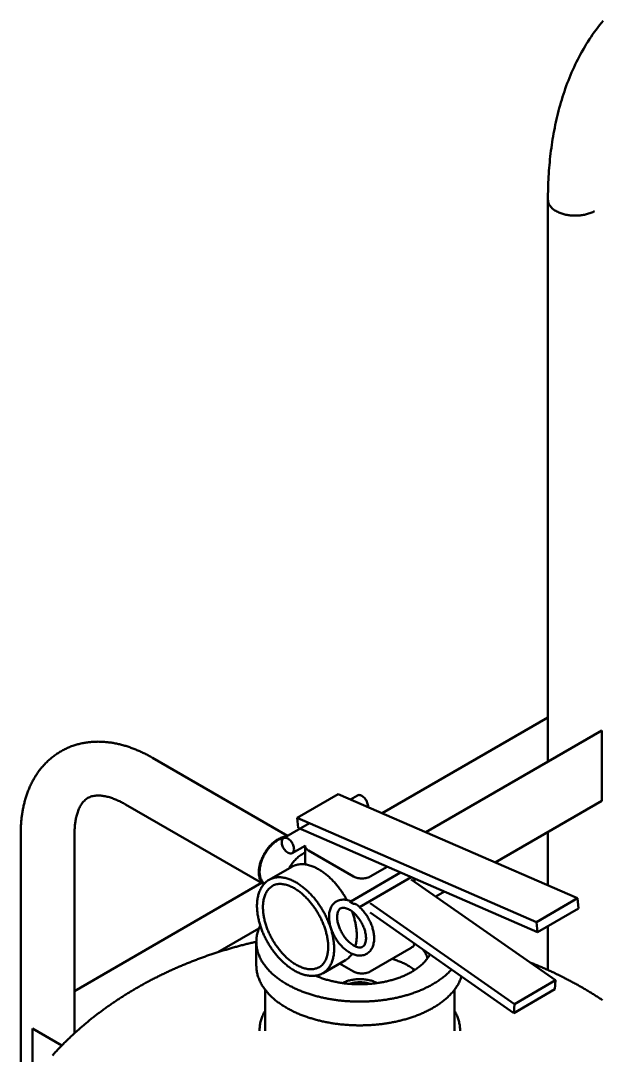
# Model space of a CAD drawing. Header units: millimetres. Extents: x 0 to 594, y 0 to 420.
# Drawn here: x 461.59 to 488.6, y 274.85 to 322.87 of the extents above; entities that cross this region are included whole.
import ezdxf

# ---------------------------------------------------------------- set-up
doc = ezdxf.new("R2010")
doc.units = ezdxf.units.MM
doc.layers.add('01-VISIBLE', color=7, linetype='CONTINUOUS', lineweight=50)

msp = doc.modelspace()

# ---------------------------------------------------------------- linework, layer by layer
at = {"layer": '01-VISIBLE'}
for p, q in [((486.074, 288.486), (486.074, 314.56)), ((478.383, 286.087), (486.074, 290.528)), ((480.399, 285.209), (488.582, 289.934)), ((488.582, 286.668), (488.582, 289.934)), ((473.984, 285.044), (467.711, 288.666)), ((474.429, 285.876), (476.338, 286.978)), ((476.338, 286.978), (487.444, 282.141)), ((476.905, 286.731), (477.232, 286.92)), ((472.88, 282.795), (466.461, 286.501)), ((483.623, 283.805), (488.582, 286.668)), ((474.475, 285.412), (474.429, 285.876)), ((474.429, 285.876), (485.535, 281.038)), ((473.795, 284.936), (474.996, 285.629)), ((474.475, 285.412), (485.582, 280.574)), ((461.593, 285.134), (461.593, 273.253)), ((464.093, 285.134), (464.093, 275.879)), ((486.074, 282.737), (486.074, 285.22)), ((474.2, 284.234), (474.794, 284.577)), ((474.794, 284.519), (474.744, 284.548)), ((474.794, 283.715), (474.794, 284.585)), ((474.952, 284.364), (477.052, 283.152)), ((474.18, 283.608), (473.13, 283.002)), ((476.919, 282.001), (479.235, 283.338)), ((477.816, 283.152), (478.61, 283.61)), ((464.093, 277.837), (472.78, 282.852)), ((477.324, 281.736), (479.727, 283.124)), ((479.725, 283.022), (486.432, 278.336)), ((479.883, 282.912), (479.883, 283.056)), ((480.875, 282.219), (481.275, 282.45)), ((477.816, 281.92), (484.523, 277.234)), ((485.535, 281.038), (487.444, 282.141)), ((487.491, 281.676), (487.444, 282.141)), ((477.816, 281.476), (484.483, 276.818)), ((485.582, 280.574), (487.491, 281.676)), ((485.582, 280.574), (485.535, 281.038)), ((470.754, 279.641), (472.654, 280.738)), ((486.074, 278.814), (486.074, 280.858)), ((472.534, 279.018), (472.534, 280.121)), ((477.816, 278.743), (479.725, 279.845)), ((476.68, 279.278), (475.63, 278.672)), ((476.402, 279.118), (477.052, 278.743)), ((484.523, 277.234), (486.432, 278.336)), ((486.392, 277.921), (486.432, 278.336)), ((472.939, 275.997), (472.939, 277.904)), ((481.739, 275.997), (481.739, 277.904)), ((484.483, 276.818), (486.392, 277.921)), ((484.483, 276.818), (484.523, 277.234)), ((462.136, 276.094), (463.499, 275.307)), ((462.136, 273.793), (462.136, 276.094))]:
    msp.add_line(p, q, dxfattribs=at)
for points in [[(486.074, 314.56), (486.075, 314.694), (486.076, 314.829), (486.079, 314.963), (486.082, 315.098), (486.086, 315.232), (486.091, 315.366), (486.097, 315.501), (486.104, 315.635), (486.113, 315.769), (486.122, 315.904), (486.132, 316.038), (486.143, 316.172), (486.155, 316.306), (486.168, 316.44), (486.183, 316.573), (486.198, 316.707), (486.215, 316.841), (486.232, 316.974), (486.251, 317.107), (486.271, 317.24), (486.292, 317.373), (486.314, 317.506), (486.337, 317.638), (486.362, 317.77), (486.387, 317.902), (486.414, 318.034), (486.443, 318.166), (486.472, 318.297), (486.503, 318.428), (486.534, 318.559), (486.568, 318.689), (486.602, 318.819), (486.638, 318.949), (486.675, 319.078), (486.713, 319.207), (486.753, 319.335), (486.795, 319.464), (486.837, 319.591), (486.881, 319.718), (486.926, 319.845), (486.973, 319.971), (487.021, 320.097), (487.071, 320.222), (487.122, 320.346), (487.175, 320.47), (487.229, 320.593), (487.285, 320.715), (487.342, 320.837), (487.4, 320.958), (487.461, 321.079), (487.522, 321.198), (487.586, 321.317), (487.65, 321.435), (487.717, 321.552), (487.785, 321.668), (487.854, 321.783), (487.926, 321.897), (487.998, 322.01), (488.073, 322.122), (488.149, 322.233), (488.226, 322.343), (488.306, 322.452), (488.386, 322.559), (488.469, 322.666), (488.553, 322.771), (488.638, 322.874)], [(486.074, 314.56), (486.077, 314.509), (486.086, 314.459), (486.101, 314.411), (486.12, 314.364), (486.145, 314.319), (486.173, 314.277), (486.204, 314.237), (486.238, 314.2), (486.275, 314.165), (486.313, 314.132), (486.353, 314.101), (486.395, 314.072), (486.438, 314.046), (486.483, 314.021), (486.528, 313.998), (486.574, 313.977), (486.621, 313.957), (486.668, 313.939), (486.716, 313.922), (486.764, 313.907), (486.813, 313.894), (486.862, 313.881), (486.912, 313.87), (486.962, 313.86), (487.012, 313.852), (487.062, 313.845), (487.112, 313.839), (487.163, 313.834), (487.213, 313.83), (487.264, 313.828), (487.314, 313.827), (487.365, 313.826), (487.416, 313.828), (487.467, 313.83), (487.517, 313.833), (487.568, 313.838), (487.618, 313.844), (487.668, 313.851), (487.718, 313.859), (487.768, 313.868), (487.818, 313.879), (487.867, 313.891), (487.916, 313.905), (487.964, 313.92), (488.012, 313.936), (488.06, 313.954), (488.106, 313.973), (488.153, 313.994), (488.198, 314.017), (488.242, 314.041)], [(467.711, 288.666), (467.667, 288.691), (467.623, 288.716), (467.58, 288.74), (467.535, 288.764), (467.491, 288.787), (467.447, 288.811), (467.402, 288.834), (467.357, 288.856), (467.312, 288.878), (467.267, 288.9), (467.222, 288.922), (467.176, 288.943), (467.131, 288.964), (467.085, 288.984), (467.039, 289.004), (466.993, 289.024), (466.946, 289.043), (466.9, 289.062), (466.853, 289.08), (466.806, 289.098), (466.759, 289.115), (466.712, 289.133), (466.665, 289.149), (466.617, 289.165), (466.569, 289.181), (466.522, 289.197), (466.474, 289.211), (466.426, 289.226), (466.377, 289.24), (466.329, 289.253), (466.281, 289.266), (466.232, 289.278), (466.183, 289.29), (466.134, 289.302), (466.085, 289.313), (466.036, 289.323), (465.987, 289.333), (465.938, 289.342), (465.888, 289.351), (465.839, 289.359), (465.789, 289.367), (465.74, 289.374), (465.69, 289.38), (465.64, 289.386), (465.59, 289.391), (465.54, 289.396), (465.49, 289.4), (465.44, 289.404), (465.39, 289.407), (465.34, 289.409), (465.29, 289.41), (465.239, 289.411), (465.189, 289.412), (465.139, 289.411), (465.089, 289.41), (465.039, 289.409), (464.989, 289.406), (464.939, 289.403), (464.888, 289.4), (464.838, 289.396), (464.789, 289.391), (464.739, 289.385), (464.689, 289.378), (464.639, 289.371), (464.59, 289.364), (464.54, 289.355), (464.491, 289.346), (464.442, 289.336), (464.393, 289.325), (464.344, 289.314), (464.295, 289.302), (464.247, 289.289), (464.198, 289.276), (464.15, 289.261), (464.102, 289.247), (464.054, 289.231), (464.007, 289.215), (463.96, 289.197), (463.913, 289.18), (463.866, 289.161), (463.82, 289.142), (463.774, 289.122), (463.728, 289.101), (463.683, 289.08), (463.638, 289.058), (463.593, 289.035), (463.548, 289.012), (463.504, 288.988), (463.461, 288.963), (463.418, 288.938), (463.375, 288.912), (463.332, 288.885), (463.29, 288.857), (463.249, 288.829), (463.207, 288.801), (463.167, 288.771), (463.126, 288.742), (463.087, 288.711), (463.047, 288.68), (463.008, 288.648), (462.97, 288.616), (462.932, 288.583), (462.895, 288.549), (462.858, 288.515), (462.821, 288.481), (462.786, 288.446), (462.75, 288.41), (462.715, 288.374), (462.681, 288.337), (462.647, 288.3), (462.614, 288.262), (462.582, 288.224), (462.55, 288.186), (462.518, 288.147), (462.487, 288.107), (462.457, 288.067), (462.427, 288.027), (462.397, 287.986), (462.369, 287.945), (462.341, 287.904), (462.313, 287.862), (462.286, 287.819), (462.259, 287.777), (462.233, 287.734), (462.208, 287.691), (462.183, 287.647), (462.159, 287.603), (462.135, 287.559), (462.112, 287.514), (462.09, 287.469), (462.068, 287.424), (462.046, 287.379), (462.025, 287.333), (462.005, 287.287), (461.985, 287.241), (461.966, 287.195), (461.947, 287.148), (461.929, 287.102), (461.911, 287.055), (461.894, 287.008), (461.878, 286.96), (461.861, 286.913), (461.846, 286.865), (461.831, 286.817), (461.816, 286.769), (461.802, 286.721), (461.789, 286.673), (461.776, 286.624), (461.763, 286.576), (461.751, 286.527), (461.739, 286.478), (461.728, 286.429), (461.718, 286.38), (461.707, 286.331), (461.698, 286.282), (461.688, 286.232), (461.68, 286.183), (461.671, 286.133), (461.663, 286.084), (461.656, 286.034), (461.649, 285.985), (461.642, 285.935), (461.636, 285.885), (461.631, 285.835), (461.625, 285.785), (461.621, 285.735), (461.616, 285.685), (461.612, 285.635), (461.608, 285.585), (461.605, 285.535), (461.602, 285.485), (461.6, 285.435), (461.598, 285.385), (461.596, 285.335), (461.595, 285.284), (461.594, 285.234), (461.593, 285.184), (461.593, 285.134)], [(464.711, 286.798), (464.667, 286.771), (464.626, 286.741), (464.586, 286.708), (464.549, 286.673), (464.513, 286.636), (464.48, 286.597), (464.448, 286.556), (464.419, 286.514), (464.391, 286.471), (464.365, 286.427), (464.341, 286.382), (464.318, 286.336), (464.297, 286.289), (464.277, 286.242), (464.258, 286.194), (464.241, 286.145), (464.225, 286.097), (464.21, 286.048), (464.196, 285.998), (464.183, 285.948), (464.171, 285.898), (464.16, 285.848), (464.151, 285.798), (464.141, 285.747), (464.133, 285.697), (464.126, 285.646), (464.119, 285.595), (464.114, 285.544), (464.109, 285.493), (464.105, 285.442), (464.101, 285.39), (464.098, 285.339), (464.096, 285.288), (464.094, 285.237), (464.093, 285.185), (464.093, 285.134)], [(466.461, 286.501), (466.416, 286.526), (466.371, 286.551), (466.326, 286.576), (466.281, 286.599), (466.235, 286.622), (466.189, 286.645), (466.142, 286.667), (466.095, 286.688), (466.048, 286.709), (466.001, 286.728), (465.953, 286.747), (465.905, 286.766), (465.857, 286.783), (465.808, 286.8), (465.76, 286.815), (465.71, 286.83), (465.661, 286.844), (465.611, 286.857), (465.561, 286.868), (465.511, 286.879), (465.46, 286.888), (465.41, 286.896), (465.359, 286.902), (465.308, 286.907), (465.256, 286.91), (465.205, 286.912), (465.154, 286.911), (465.102, 286.909), (465.051, 286.904), (465, 286.897), (464.95, 286.888), (464.9, 286.876), (464.851, 286.861), (464.803, 286.843), (464.756, 286.822), (464.711, 286.798)], [(477.232, 286.92), (477.265, 286.933), (477.3, 286.939), (477.335, 286.936), (477.37, 286.928), (477.403, 286.916), (477.434, 286.9)], [(477.434, 286.9), (477.477, 286.871), (477.517, 286.838), (477.554, 286.801), (477.587, 286.761), (477.617, 286.718), (477.643, 286.674), (477.667, 286.628), (477.687, 286.58), (477.702, 286.53), (477.714, 286.48), (477.72, 286.428), (477.72, 286.376)], [(472.881, 282.796), (472.842, 282.827), (472.806, 282.862), (472.774, 282.901), (472.747, 282.943), (472.723, 282.987), (472.704, 283.033), (472.687, 283.08), (472.674, 283.129), (472.665, 283.178), (472.658, 283.228), (472.653, 283.277), (472.651, 283.328), (472.651, 283.378), (472.653, 283.428), (472.657, 283.478), (472.663, 283.528), (472.671, 283.577), (472.68, 283.626), (472.69, 283.675), (472.703, 283.724), (472.716, 283.772), (472.731, 283.82), (472.747, 283.868), (472.764, 283.915), (472.782, 283.962), (472.802, 284.008), (472.822, 284.053), (472.844, 284.099), (472.867, 284.143), (472.891, 284.187), (472.915, 284.231), (472.941, 284.274), (472.968, 284.316), (472.996, 284.358), (473.024, 284.399), (473.054, 284.44), (473.085, 284.479), (473.117, 284.518), (473.149, 284.556), (473.183, 284.593), (473.217, 284.63), (473.253, 284.665), (473.29, 284.699), (473.327, 284.733), (473.366, 284.765), (473.405, 284.795), (473.446, 284.825), (473.488, 284.852), (473.53, 284.878), (473.574, 284.903), (473.619, 284.925), (473.665, 284.945), (473.712, 284.963), (473.76, 284.977), (473.809, 284.989), (473.858, 284.997), (473.908, 285.001)], [(472.915, 282.833), (472.875, 282.863), (472.838, 282.898), (472.806, 282.937), (472.778, 282.979), (472.755, 283.024), (472.735, 283.07), (472.719, 283.118), (472.707, 283.167), (472.698, 283.216), (472.691, 283.267), (472.687, 283.317), (472.686, 283.367), (472.687, 283.418), (472.69, 283.468), (472.695, 283.518), (472.702, 283.568), (472.711, 283.618), (472.721, 283.667), (472.732, 283.716), (472.746, 283.765), (472.76, 283.813), (472.776, 283.861), (472.793, 283.909), (472.812, 283.956), (472.831, 284.002), (472.852, 284.048), (472.874, 284.094), (472.897, 284.138), (472.921, 284.183), (472.946, 284.226), (472.972, 284.27), (473, 284.312), (473.028, 284.354), (473.057, 284.395), (473.088, 284.435), (473.119, 284.475), (473.151, 284.513), (473.185, 284.551), (473.219, 284.588), (473.255, 284.624), (473.291, 284.658), (473.329, 284.692), (473.368, 284.724), (473.407, 284.756), (473.448, 284.785), (473.49, 284.813), (473.533, 284.839), (473.578, 284.864), (473.623, 284.886), (473.669, 284.905), (473.717, 284.922), (473.765, 284.936), (473.815, 284.947)], [(474.2, 284.234), (474.152, 284.217), (474.101, 284.217), (474.052, 284.229), (474.005, 284.25), (473.962, 284.277), (473.923, 284.309), (473.886, 284.345), (473.853, 284.384), (473.822, 284.425), (473.795, 284.468), (473.771, 284.513), (473.751, 284.56), (473.734, 284.608), (473.721, 284.658), (473.714, 284.708), (473.711, 284.759), (473.717, 284.81), (473.731, 284.859), (473.757, 284.903), (473.795, 284.936)], [(473.795, 284.936), (473.828, 284.949), (473.863, 284.954), (473.898, 284.952), (473.933, 284.944), (473.966, 284.932), (473.998, 284.916)], [(473.998, 284.916), (474.04, 284.888), (474.079, 284.855), (474.114, 284.82), (474.147, 284.781), (474.176, 284.74), (474.203, 284.697), (474.226, 284.652), (474.246, 284.606), (474.263, 284.558), (474.275, 284.509), (474.282, 284.459), (474.284, 284.409), (474.279, 284.358), (474.264, 284.31), (474.238, 284.267), (474.2, 284.234)], [(474.794, 284.585), (474.8, 284.538), (474.818, 284.494), (474.844, 284.455), (474.876, 284.42), (474.913, 284.39), (474.952, 284.364)], [(474.057, 283.538), (474.083, 283.583), (474.111, 283.627), (474.139, 283.671), (474.169, 283.714), (474.199, 283.756), (474.231, 283.797), (474.264, 283.838), (474.298, 283.877), (474.333, 283.916), (474.369, 283.953), (474.406, 283.99), (474.445, 284.025), (474.484, 284.059), (474.525, 284.092), (474.567, 284.123), (474.61, 284.152), (474.654, 284.18), (474.7, 284.206), (474.746, 284.229), (474.794, 284.25)], [(476.737, 282.062), (476.713, 282.106), (476.688, 282.15), (476.663, 282.194), (476.637, 282.237), (476.611, 282.28), (476.584, 282.323), (476.557, 282.365), (476.529, 282.407), (476.501, 282.449), (476.472, 282.49), (476.443, 282.531), (476.413, 282.571), (476.383, 282.612), (476.352, 282.652), (476.321, 282.691), (476.29, 282.73), (476.258, 282.769), (476.225, 282.807), (476.192, 282.845), (476.158, 282.883), (476.124, 282.92), (476.09, 282.956), (476.054, 282.992), (476.019, 283.028), (475.983, 283.063), (475.946, 283.097), (475.909, 283.131), (475.871, 283.165), (475.833, 283.198), (475.795, 283.23), (475.756, 283.261), (475.716, 283.292), (475.676, 283.323), (475.635, 283.352), (475.594, 283.381), (475.552, 283.409), (475.51, 283.436), (475.467, 283.463), (475.423, 283.488), (475.379, 283.513), (475.335, 283.536), (475.29, 283.559), (475.244, 283.58), (475.198, 283.601), (475.152, 283.62), (475.105, 283.637), (475.057, 283.654), (475.009, 283.669), (474.961, 283.682), (474.912, 283.694), (474.863, 283.704), (474.813, 283.712), (474.763, 283.719), (474.713, 283.723), (474.663, 283.725), (474.612, 283.725), (474.562, 283.723), (474.512, 283.718), (474.462, 283.71), (474.413, 283.7), (474.364, 283.687), (474.316, 283.672), (474.27, 283.653), (474.224, 283.632), (474.18, 283.608)], [(475.63, 278.672), (475.586, 278.648), (475.54, 278.627), (475.494, 278.608), (475.447, 278.591), (475.399, 278.577), (475.35, 278.565), (475.301, 278.556), (475.252, 278.549), (475.202, 278.544), (475.152, 278.541), (475.102, 278.541), (475.052, 278.543), (475.002, 278.546), (474.952, 278.552), (474.903, 278.56), (474.853, 278.569), (474.805, 278.58), (474.756, 278.592), (474.708, 278.606), (474.661, 278.622), (474.613, 278.638), (474.567, 278.656), (474.521, 278.676), (474.475, 278.696), (474.43, 278.718), (474.385, 278.74), (474.341, 278.764), (474.297, 278.789), (474.254, 278.814), (474.212, 278.84), (474.17, 278.868), (474.128, 278.896), (474.087, 278.925), (474.047, 278.954), (474.007, 278.984), (473.968, 279.015), (473.929, 279.047), (473.89, 279.079), (473.853, 279.112), (473.815, 279.145), (473.778, 279.179), (473.742, 279.213), (473.706, 279.248), (473.671, 279.284), (473.636, 279.32), (473.602, 279.356), (473.568, 279.393), (473.535, 279.431), (473.502, 279.469), (473.47, 279.507), (473.438, 279.545), (473.407, 279.584), (473.376, 279.624), (473.346, 279.664), (473.316, 279.704), (473.287, 279.745), (473.258, 279.785), (473.23, 279.827), (473.202, 279.868), (473.174, 279.91), (473.148, 279.953), (473.121, 279.995), (473.096, 280.038), (473.07, 280.081), (473.046, 280.125), (473.021, 280.168), (472.998, 280.213), (472.974, 280.257), (472.952, 280.302), (472.93, 280.346), (472.908, 280.392), (472.887, 280.437), (472.866, 280.483), (472.847, 280.529), (472.827, 280.575), (472.808, 280.621), (472.79, 280.668), (472.773, 280.715), (472.756, 280.762), (472.739, 280.809), (472.724, 280.856), (472.708, 280.904), (472.694, 280.952), (472.68, 281), (472.667, 281.049), (472.655, 281.097), (472.643, 281.146), (472.632, 281.195), (472.622, 281.243), (472.612, 281.293), (472.604, 281.342), (472.596, 281.391), (472.589, 281.441), (472.582, 281.491), (472.577, 281.54), (472.573, 281.59), (472.569, 281.64), (472.567, 281.69), (472.565, 281.74), (472.564, 281.79), (472.565, 281.84), (472.566, 281.89), (472.569, 281.94), (472.573, 281.99), (472.578, 282.04), (472.585, 282.089), (472.592, 282.139), (472.601, 282.188), (472.612, 282.237), (472.624, 282.286), (472.637, 282.334), (472.652, 282.382), (472.669, 282.429), (472.687, 282.475), (472.707, 282.521), (472.729, 282.566), (472.752, 282.611), (472.777, 282.654), (472.805, 282.696), (472.834, 282.737), (472.864, 282.776), (472.897, 282.814), (472.932, 282.85), (472.968, 282.885), (473.006, 282.917), (473.046, 282.948), (473.087, 282.976), (473.13, 283.002)], [(474.38, 282.878), (474.336, 282.903), (474.291, 282.927), (474.246, 282.95), (474.2, 282.972), (474.154, 282.992), (474.107, 283.011), (474.06, 283.029), (474.012, 283.046), (473.964, 283.061), (473.915, 283.075), (473.866, 283.087), (473.816, 283.097), (473.766, 283.106), (473.716, 283.112), (473.666, 283.117), (473.615, 283.119), (473.565, 283.119), (473.514, 283.117), (473.464, 283.112), (473.414, 283.104), (473.364, 283.094), (473.315, 283.081), (473.267, 283.066), (473.22, 283.047), (473.174, 283.026), (473.13, 283.002)], [(475.63, 278.672), (475.672, 278.699), (475.714, 278.728), (475.753, 278.759), (475.791, 278.793), (475.826, 278.829), (475.859, 278.866), (475.891, 278.906), (475.92, 278.947), (475.947, 278.989), (475.973, 279.033), (475.996, 279.077), (476.017, 279.123), (476.037, 279.17), (476.054, 279.217), (476.07, 279.265), (476.084, 279.313), (476.097, 279.362), (476.108, 279.411), (476.118, 279.461), (476.126, 279.51), (476.132, 279.56), (476.138, 279.61), (476.142, 279.661), (476.145, 279.711), (476.147, 279.761), (476.147, 279.812), (476.147, 279.862), (476.145, 279.912), (476.143, 279.963), (476.14, 280.013), (476.135, 280.063), (476.13, 280.113), (476.124, 280.163), (476.117, 280.213), (476.109, 280.263), (476.1, 280.313), (476.091, 280.362), (476.08, 280.412), (476.069, 280.461), (476.058, 280.51), (476.045, 280.559), (476.032, 280.607), (476.018, 280.656), (476.004, 280.704), (475.989, 280.752), (475.973, 280.8), (475.957, 280.848), (475.94, 280.895), (475.922, 280.943), (475.904, 280.99), (475.886, 281.037), (475.866, 281.083), (475.846, 281.129), (475.826, 281.176), (475.805, 281.221), (475.784, 281.267), (475.761, 281.312), (475.739, 281.357), (475.716, 281.402), (475.692, 281.447), (475.668, 281.491), (475.643, 281.535), (475.618, 281.579), (475.592, 281.622), (475.566, 281.665), (475.54, 281.708), (475.512, 281.75), (475.485, 281.792), (475.457, 281.834), (475.428, 281.876), (475.399, 281.917), (475.369, 281.957), (475.339, 281.998), (475.308, 282.038), (475.277, 282.078), (475.246, 282.117), (475.213, 282.156), (475.181, 282.194), (475.148, 282.232), (475.114, 282.27), (475.08, 282.307), (475.046, 282.344), (475.01, 282.38), (474.975, 282.415), (474.939, 282.451), (474.902, 282.485), (474.865, 282.52), (474.828, 282.553), (474.789, 282.586), (474.751, 282.619), (474.712, 282.65), (474.672, 282.681), (474.632, 282.712), (474.591, 282.742), (474.55, 282.771), (474.508, 282.799), (474.466, 282.826), (474.423, 282.853), (474.38, 282.878)], [(477.816, 283.152), (477.769, 283.128), (477.72, 283.108), (477.67, 283.092), (477.618, 283.079), (477.566, 283.07), (477.514, 283.064), (477.461, 283.061), (477.408, 283.061), (477.355, 283.064), (477.302, 283.07), (477.25, 283.079), (477.199, 283.092), (477.149, 283.108), (477.1, 283.128), (477.052, 283.152)], [(475.468, 278.953), (475.423, 278.929), (475.377, 278.908), (475.33, 278.891), (475.282, 278.877), (475.232, 278.866), (475.183, 278.858), (475.133, 278.853), (475.082, 278.851), (475.032, 278.851), (474.982, 278.854), (474.932, 278.86), (474.882, 278.868), (474.833, 278.878), (474.784, 278.89), (474.735, 278.903), (474.687, 278.919), (474.64, 278.936), (474.593, 278.954), (474.547, 278.974), (474.501, 278.996), (474.456, 279.018), (474.412, 279.042), (474.368, 279.067), (474.325, 279.093), (474.283, 279.12), (474.241, 279.148), (474.199, 279.177), (474.159, 279.206), (474.119, 279.237), (474.079, 279.268), (474.04, 279.3), (474.002, 279.333), (473.964, 279.366), (473.927, 279.4), (473.891, 279.435), (473.855, 279.47), (473.819, 279.506), (473.784, 279.542), (473.75, 279.579), (473.717, 279.617), (473.683, 279.655), (473.651, 279.693), (473.619, 279.732), (473.587, 279.771), (473.557, 279.811), (473.526, 279.851), (473.497, 279.892), (473.467, 279.933), (473.439, 279.974), (473.411, 280.016), (473.383, 280.058), (473.356, 280.101), (473.33, 280.144), (473.304, 280.187), (473.279, 280.231), (473.254, 280.275), (473.23, 280.319), (473.207, 280.364), (473.184, 280.409), (473.162, 280.454), (473.14, 280.499), (473.12, 280.545), (473.099, 280.591), (473.08, 280.637), (473.06, 280.684), (473.042, 280.731), (473.024, 280.778), (473.007, 280.825), (472.991, 280.873), (472.976, 280.921), (472.961, 280.969), (472.947, 281.017), (472.933, 281.066), (472.921, 281.115), (472.909, 281.164), (472.898, 281.213), (472.888, 281.262), (472.879, 281.312), (472.871, 281.361), (472.863, 281.411), (472.857, 281.461), (472.852, 281.511), (472.847, 281.561), (472.844, 281.612), (472.842, 281.662), (472.841, 281.712), (472.841, 281.763), (472.843, 281.813), (472.846, 281.863), (472.85, 281.913), (472.856, 281.963), (472.863, 282.013), (472.872, 282.063), (472.883, 282.112), (472.895, 282.161), (472.909, 282.209), (472.925, 282.257), (472.943, 282.304), (472.964, 282.35), (472.986, 282.395), (473.011, 282.439), (473.038, 282.481), (473.067, 282.522), (473.099, 282.561), (473.133, 282.598), (473.169, 282.633), (473.208, 282.665), (473.249, 282.695), (473.292, 282.722)], [(474.299, 282.606), (474.255, 282.63), (474.21, 282.654), (474.165, 282.676), (474.119, 282.697), (474.072, 282.717), (474.025, 282.735), (473.977, 282.752), (473.929, 282.766), (473.88, 282.779), (473.831, 282.79), (473.781, 282.799), (473.731, 282.805), (473.681, 282.808), (473.63, 282.809), (473.58, 282.807), (473.529, 282.802), (473.48, 282.793), (473.431, 282.781), (473.383, 282.765), (473.336, 282.745), (473.292, 282.722)], [(475.468, 278.953), (475.51, 278.98), (475.55, 279.01), (475.588, 279.043), (475.623, 279.079), (475.655, 279.118), (475.685, 279.158), (475.712, 279.201), (475.737, 279.245), (475.759, 279.29), (475.778, 279.336), (475.796, 279.384), (475.811, 279.431), (475.824, 279.48), (475.836, 279.529), (475.845, 279.578), (475.853, 279.628), (475.86, 279.678), (475.865, 279.728), (475.868, 279.778), (475.87, 279.829), (475.871, 279.879), (475.87, 279.929), (475.869, 279.979), (475.866, 280.03), (475.862, 280.08), (475.857, 280.13), (475.851, 280.18), (475.844, 280.23), (475.836, 280.279), (475.827, 280.329), (475.817, 280.378), (475.807, 280.428), (475.796, 280.477), (475.783, 280.525), (475.77, 280.574), (475.757, 280.622), (475.742, 280.671), (475.727, 280.719), (475.711, 280.766), (475.695, 280.814), (475.677, 280.861), (475.66, 280.908), (475.641, 280.955), (475.622, 281.002), (475.602, 281.048), (475.582, 281.094), (475.561, 281.139), (475.539, 281.185), (475.517, 281.23), (475.494, 281.275), (475.47, 281.319), (475.446, 281.364), (475.422, 281.408), (475.397, 281.451), (475.371, 281.494), (475.345, 281.537), (475.318, 281.58), (475.29, 281.622), (475.263, 281.664), (475.234, 281.706), (475.205, 281.747), (475.175, 281.787), (475.145, 281.828), (475.115, 281.868), (475.084, 281.907), (475.052, 281.946), (475.02, 281.985), (474.987, 282.023), (474.953, 282.061), (474.919, 282.098), (474.885, 282.134), (474.85, 282.17), (474.814, 282.206), (474.778, 282.241), (474.741, 282.275), (474.704, 282.309), (474.666, 282.342), (474.628, 282.375), (474.589, 282.407), (474.549, 282.438), (474.509, 282.468), (474.468, 282.497), (474.427, 282.526), (474.385, 282.553), (474.342, 282.58), (474.299, 282.606)], [(476.255, 281.998), (476.213, 281.971), (476.173, 281.941), (476.136, 281.907), (476.101, 281.871), (476.07, 281.832), (476.041, 281.791), (476.016, 281.747), (475.993, 281.703), (475.974, 281.657), (475.957, 281.609), (475.943, 281.561), (475.932, 281.512), (475.923, 281.463), (475.916, 281.413), (475.912, 281.363), (475.909, 281.313), (475.909, 281.263), (475.91, 281.213), (475.914, 281.163), (475.918, 281.113), (475.925, 281.064), (475.933, 281.014), (475.942, 280.965), (475.953, 280.916), (475.965, 280.867), (475.978, 280.819), (475.993, 280.771), (476.009, 280.724), (476.026, 280.676), (476.044, 280.63), (476.063, 280.583), (476.083, 280.537), (476.104, 280.492), (476.126, 280.447), (476.149, 280.402), (476.173, 280.359), (476.198, 280.315), (476.224, 280.272), (476.251, 280.23), (476.279, 280.188), (476.308, 280.147), (476.338, 280.107), (476.368, 280.067), (476.4, 280.028), (476.432, 279.99), (476.466, 279.953), (476.5, 279.916), (476.535, 279.88), (476.571, 279.846), (476.608, 279.812), (476.646, 279.779), (476.685, 279.747), (476.725, 279.717), (476.765, 279.688), (476.807, 279.66), (476.85, 279.634), (476.893, 279.609), (476.938, 279.586), (476.983, 279.565), (477.03, 279.546), (477.077, 279.529), (477.125, 279.514), (477.173, 279.502), (477.223, 279.493), (477.272, 279.487), (477.322, 279.484), (477.373, 279.485), (477.423, 279.489), (477.472, 279.496), (477.521, 279.508), (477.568, 279.524), (477.615, 279.543), (477.659, 279.566)], [(476.922, 282.003), (476.872, 282.023), (476.822, 282.04), (476.771, 282.055), (476.719, 282.066), (476.666, 282.074), (476.613, 282.079), (476.56, 282.08), (476.507, 282.077), (476.454, 282.07), (476.402, 282.058), (476.351, 282.043), (476.302, 282.022), (476.255, 281.998)], [(476.878, 281.971), (476.885, 281.975), (476.892, 281.98), (476.899, 281.985), (476.906, 281.99), (476.912, 281.996), (476.919, 282.001)], [(476.878, 281.971), (476.891, 281.971), (476.905, 281.97), (476.919, 281.967), (476.932, 281.962), (476.945, 281.957), (476.957, 281.95)], [(476.878, 281.971), (476.891, 281.964), (476.904, 281.957), (476.918, 281.95), (476.931, 281.943), (476.944, 281.936), (476.957, 281.928)], [(476.919, 282.001), (476.919, 282.002), (476.92, 282.002), (476.921, 282.002), (476.922, 282.002), (476.923, 282.002), (476.924, 282.002)], [(476.957, 281.95), (476.972, 281.941), (476.986, 281.93), (477, 281.918), (477.013, 281.906), (477.025, 281.893), (477.036, 281.879)], [(476.957, 281.928), (476.97, 281.921), (476.984, 281.912), (476.997, 281.904), (477.01, 281.896), (477.023, 281.887), (477.036, 281.879)], [(477.036, 281.879), (477.062, 281.887), (477.089, 281.888), (477.115, 281.883), (477.14, 281.874), (477.165, 281.863), (477.187, 281.849)], [(476.862, 281.61), (476.818, 281.634), (476.772, 281.656), (476.725, 281.674), (476.677, 281.688), (476.628, 281.698), (476.577, 281.702), (476.527, 281.699), (476.478, 281.687), (476.433, 281.664), (476.395, 281.632), (476.363, 281.593), (476.339, 281.549), (476.32, 281.502), (476.306, 281.453), (476.296, 281.404), (476.29, 281.354), (476.287, 281.304), (476.287, 281.253), (476.29, 281.203), (476.294, 281.153), (476.301, 281.103), (476.31, 281.053), (476.321, 281.004), (476.333, 280.955), (476.347, 280.906), (476.362, 280.858), (476.379, 280.811), (476.397, 280.764), (476.417, 280.717), (476.437, 280.671), (476.459, 280.626), (476.482, 280.581), (476.507, 280.537), (476.532, 280.493), (476.559, 280.451), (476.587, 280.408), (476.616, 280.367), (476.646, 280.327), (476.677, 280.287), (476.709, 280.248), (476.742, 280.21), (476.777, 280.173), (476.812, 280.138), (476.849, 280.103), (476.887, 280.07), (476.926, 280.038), (476.967, 280.008), (477.008, 279.98), (477.051, 279.954), (477.096, 279.93), (477.142, 279.908), (477.189, 279.89), (477.237, 279.876), (477.286, 279.866), (477.337, 279.862), (477.387, 279.865), (477.436, 279.877), (477.481, 279.9), (477.519, 279.932), (477.551, 279.971), (477.575, 280.015), (477.594, 280.062), (477.608, 280.111), (477.618, 280.16), (477.624, 280.21), (477.627, 280.26), (477.627, 280.311), (477.624, 280.361), (477.62, 280.411), (477.613, 280.461), (477.604, 280.511), (477.593, 280.56), (477.581, 280.609), (477.567, 280.658), (477.552, 280.706), (477.535, 280.753), (477.517, 280.8), (477.497, 280.847), (477.477, 280.893), (477.455, 280.938), (477.431, 280.983), (477.407, 281.027), (477.382, 281.071), (477.355, 281.114), (477.327, 281.156), (477.298, 281.197), (477.268, 281.237), (477.237, 281.277), (477.205, 281.316), (477.172, 281.354), (477.137, 281.391), (477.102, 281.426), (477.065, 281.461), (477.027, 281.494), (476.988, 281.526), (476.947, 281.556), (476.906, 281.584), (476.862, 281.61)], [(477.133, 279.912), (477.145, 279.961), (477.156, 280.01), (477.166, 280.059), (477.174, 280.108), (477.181, 280.158), (477.187, 280.207), (477.191, 280.257), (477.195, 280.307), (477.196, 280.357), (477.197, 280.408), (477.197, 280.458), (477.196, 280.508), (477.194, 280.558), (477.19, 280.608), (477.186, 280.658), (477.181, 280.708), (477.175, 280.757), (477.169, 280.807), (477.161, 280.856), (477.153, 280.906), (477.143, 280.955), (477.133, 281.004), (477.123, 281.053), (477.111, 281.102), (477.099, 281.15), (477.086, 281.199), (477.073, 281.247), (477.059, 281.295), (477.044, 281.343), (477.029, 281.391), (477.013, 281.438), (476.996, 281.485), (476.979, 281.533)], [(477.659, 279.566), (477.701, 279.593), (477.741, 279.623), (477.779, 279.657), (477.813, 279.693), (477.844, 279.732), (477.873, 279.774), (477.898, 279.817), (477.921, 279.862), (477.94, 279.908), (477.957, 279.955), (477.971, 280.003), (477.982, 280.052), (477.991, 280.102), (477.998, 280.151), (478.002, 280.201), (478.005, 280.251), (478.005, 280.302), (478.004, 280.352), (478, 280.402), (477.995, 280.452), (477.989, 280.501), (477.981, 280.551), (477.971, 280.6), (477.961, 280.649), (477.949, 280.698), (477.935, 280.746), (477.921, 280.794), (477.905, 280.842), (477.888, 280.889), (477.87, 280.936), (477.851, 280.982), (477.83, 281.028), (477.809, 281.074), (477.787, 281.119), (477.764, 281.163), (477.74, 281.207), (477.715, 281.25), (477.689, 281.293), (477.662, 281.336), (477.634, 281.377), (477.605, 281.418), (477.575, 281.459), (477.544, 281.498), (477.513, 281.537), (477.48, 281.576), (477.447, 281.613), (477.413, 281.65), (477.377, 281.685), (477.341, 281.72), (477.304, 281.754), (477.266, 281.787), (477.227, 281.818), (477.187, 281.849)], [(472.717, 280.878), (472.694, 280.831), (472.673, 280.783), (472.653, 280.735), (472.635, 280.686), (472.617, 280.636), (472.602, 280.586), (472.588, 280.535), (472.575, 280.484), (472.564, 280.433), (472.555, 280.382), (472.548, 280.33), (472.542, 280.278), (472.537, 280.225), (472.535, 280.173), (472.534, 280.121)], [(472.534, 280.124), (472.485, 280.113), (472.436, 280.102), (472.387, 280.091), (472.339, 280.08), (472.29, 280.068), (472.241, 280.056), (472.193, 280.045), (472.144, 280.033), (472.095, 280.021), (472.047, 280.009), (471.998, 279.997), (471.95, 279.984), (471.901, 279.972), (471.853, 279.959), (471.804, 279.947), (471.756, 279.934), (471.708, 279.921), (471.659, 279.908), (471.611, 279.895), (471.563, 279.882), (471.515, 279.868), (471.466, 279.855), (471.418, 279.841), (471.37, 279.828), (471.322, 279.814), (471.274, 279.8), (471.226, 279.786), (471.178, 279.772), (471.13, 279.757), (471.082, 279.743), (471.034, 279.729), (470.986, 279.714), (470.938, 279.699), (470.891, 279.684), (470.843, 279.669), (470.795, 279.654), (470.747, 279.639), (470.7, 279.624), (470.652, 279.608), (470.605, 279.593), (470.557, 279.577), (470.509, 279.561), (470.462, 279.545), (470.415, 279.529), (470.367, 279.513), (470.32, 279.497), (470.273, 279.481), (470.225, 279.464), (470.178, 279.448), (470.131, 279.431), (470.084, 279.414), (470.037, 279.397), (469.99, 279.38), (469.943, 279.363), (469.896, 279.345), (469.849, 279.328), (469.802, 279.31), (469.755, 279.293), (469.708, 279.275), (469.662, 279.257), (469.615, 279.239), (469.568, 279.221), (469.522, 279.203), (469.475, 279.184), (469.429, 279.166), (469.382, 279.147), (469.336, 279.128), (469.289, 279.11), (469.243, 279.091), (469.197, 279.072), (469.151, 279.052), (469.104, 279.033), (469.058, 279.014), (469.012, 278.994), (468.966, 278.974), (468.92, 278.955), (468.874, 278.935), (468.828, 278.915), (468.783, 278.894), (468.737, 278.874), (468.691, 278.854), (468.645, 278.833), (468.6, 278.813), (468.554, 278.792), (468.509, 278.771), (468.463, 278.75), (468.418, 278.729), (468.373, 278.708), (468.327, 278.686), (468.282, 278.665), (468.237, 278.643), (468.192, 278.622), (468.147, 278.6), (468.102, 278.578), (468.057, 278.556), (468.012, 278.534), (467.967, 278.511), (467.923, 278.489), (467.878, 278.466), (467.833, 278.444), (467.789, 278.421), (467.744, 278.398), (467.7, 278.375), (467.655, 278.352), (467.611, 278.329), (467.567, 278.305), (467.523, 278.282), (467.479, 278.258), (467.434, 278.234), (467.39, 278.211), (467.347, 278.187), (467.303, 278.162), (467.259, 278.138), (467.215, 278.114), (467.171, 278.089), (467.128, 278.065), (467.084, 278.04), (467.041, 278.015), (466.998, 277.99), (466.954, 277.965), (466.911, 277.94), (466.868, 277.915), (466.825, 277.889), (466.782, 277.864), (466.739, 277.838), (466.696, 277.812), (466.653, 277.786), (466.61, 277.76), (466.568, 277.734), (466.525, 277.708), (466.482, 277.682), (466.44, 277.655), (466.398, 277.628), (466.355, 277.602), (466.313, 277.575), (466.271, 277.548), (466.229, 277.521), (466.187, 277.493), (466.145, 277.466), (466.103, 277.438), (466.062, 277.411), (466.02, 277.383), (465.978, 277.355), (465.937, 277.327), (465.895, 277.299), (465.854, 277.271), (465.813, 277.243), (465.772, 277.214), (465.731, 277.186), (465.69, 277.157), (465.649, 277.128), (465.608, 277.099), (465.567, 277.07), (465.526, 277.041), (465.486, 277.011), (465.445, 276.982), (465.405, 276.952), (465.365, 276.923), (465.324, 276.893), (465.284, 276.863), (465.244, 276.833), (465.204, 276.803), (465.165, 276.773), (465.125, 276.742), (465.085, 276.712), (465.046, 276.681), (465.006, 276.65), (464.967, 276.619), (464.927, 276.588), (464.888, 276.557), (464.849, 276.526), (464.81, 276.494), (464.771, 276.463), (464.733, 276.431), (464.694, 276.4), (464.655, 276.368), (464.617, 276.336), (464.578, 276.304), (464.54, 276.271), (464.502, 276.239), (464.464, 276.207), (464.426, 276.174), (464.388, 276.141), (464.35, 276.108), (464.313, 276.075), (464.275, 276.042), (464.237, 276.009), (464.2, 275.976), (464.163, 275.942), (464.126, 275.909), (464.089, 275.875), (464.052, 275.841), (464.015, 275.807), (463.978, 275.773), (463.942, 275.739), (463.905, 275.705), (463.869, 275.671), (463.833, 275.636), (463.797, 275.601), (463.761, 275.567), (463.725, 275.532), (463.689, 275.497), (463.653, 275.462), (463.618, 275.426), (463.582, 275.391), (463.547, 275.356), (463.512, 275.32), (463.477, 275.284), (463.442, 275.248), (463.407, 275.212), (463.372, 275.176), (463.338, 275.14), (463.303, 275.104), (463.269, 275.067), (463.235, 275.031), (463.201, 274.994), (463.167, 274.957), (463.133, 274.921), (463.099, 274.884), (463.066, 274.846)], [(472.534, 280.121), (472.535, 280.07), (472.537, 280.02), (472.541, 279.97), (472.546, 279.92), (472.553, 279.871), (472.562, 279.821), (472.572, 279.772), (472.583, 279.723), (472.596, 279.674), (472.611, 279.626), (472.626, 279.579), (472.643, 279.531), (472.662, 279.485), (472.681, 279.438), (472.702, 279.393), (472.724, 279.348), (472.747, 279.303), (472.771, 279.259), (472.797, 279.216), (472.823, 279.173), (472.85, 279.131), (472.878, 279.089), (472.907, 279.048), (472.937, 279.008), (472.968, 278.968), (473, 278.929), (473.032, 278.891), (473.065, 278.853), (473.099, 278.816), (473.133, 278.779), (473.168, 278.743), (473.204, 278.708), (473.24, 278.673), (473.277, 278.639), (473.314, 278.605), (473.352, 278.572), (473.39, 278.54), (473.429, 278.508), (473.469, 278.477), (473.508, 278.446), (473.548, 278.416), (473.589, 278.386), (473.63, 278.357), (473.671, 278.328), (473.713, 278.3), (473.755, 278.273), (473.797, 278.246), (473.84, 278.219), (473.883, 278.193), (473.926, 278.168), (473.97, 278.143), (474.013, 278.118), (474.057, 278.094), (474.102, 278.07), (474.146, 278.047), (474.191, 278.025), (474.236, 278.002), (474.281, 277.981), (474.327, 277.959), (474.373, 277.938), (474.418, 277.918), (474.464, 277.898), (474.511, 277.878), (474.557, 277.859), (474.603, 277.84), (474.65, 277.821), (474.697, 277.803), (474.744, 277.786), (474.791, 277.769), (474.839, 277.752), (474.886, 277.735), (474.934, 277.719), (474.981, 277.703), (475.029, 277.688), (475.077, 277.673), (475.125, 277.658), (475.173, 277.644), (475.221, 277.63), (475.27, 277.617), (475.318, 277.604), (475.367, 277.591), (475.416, 277.578), (475.464, 277.566), (475.513, 277.555), (475.562, 277.543), (475.611, 277.532), (475.66, 277.521), (475.709, 277.511), (475.758, 277.501), (475.808, 277.491), (475.857, 277.482), (475.906, 277.473), (475.956, 277.464), (476.005, 277.455), (476.055, 277.447), (476.104, 277.44), (476.154, 277.432), (476.204, 277.425), (476.254, 277.418), (476.303, 277.412), (476.353, 277.405), (476.403, 277.4), (476.453, 277.394), (476.503, 277.389), (476.553, 277.384), (476.603, 277.379), (476.653, 277.375), (476.703, 277.371), (476.753, 277.367), (476.803, 277.364), (476.853, 277.361), (476.903, 277.358), (476.954, 277.355), (477.004, 277.353), (477.054, 277.351), (477.104, 277.35), (477.154, 277.349), (477.205, 277.348), (477.255, 277.347), (477.305, 277.347), (477.355, 277.347), (477.405, 277.347), (477.456, 277.347), (477.506, 277.348), (477.556, 277.349), (477.606, 277.351), (477.656, 277.353), (477.707, 277.355), (477.757, 277.357), (477.807, 277.36), (477.857, 277.363), (477.907, 277.366), (477.957, 277.37), (478.007, 277.373), (478.057, 277.378), (478.107, 277.382), (478.157, 277.387), (478.207, 277.392), (478.257, 277.398), (478.307, 277.403), (478.357, 277.409), (478.407, 277.416), (478.457, 277.423), (478.506, 277.43), (478.556, 277.437), (478.606, 277.445), (478.655, 277.453), (478.705, 277.461), (478.754, 277.47), (478.804, 277.479), (478.853, 277.488), (478.902, 277.497), (478.951, 277.507), (479.001, 277.518), (479.05, 277.528), (479.099, 277.539), (479.148, 277.551), (479.196, 277.562), (479.245, 277.574), (479.294, 277.587), (479.342, 277.599), (479.391, 277.612), (479.439, 277.626), (479.488, 277.639), (479.536, 277.653), (479.584, 277.668), (479.632, 277.683), (479.68, 277.698), (479.728, 277.714), (479.775, 277.73), (479.823, 277.746), (479.87, 277.763), (479.917, 277.78), (479.964, 277.797), (480.011, 277.815), (480.058, 277.833), (480.105, 277.852), (480.151, 277.871), (480.197, 277.891), (480.243, 277.911), (480.289, 277.931), (480.335, 277.952), (480.38, 277.973), (480.426, 277.995), (480.471, 278.017), (480.516, 278.039), (480.56, 278.062), (480.605, 278.086), (480.649, 278.11), (480.693, 278.134), (480.736, 278.159)], [(479.725, 279.845), (479.761, 279.868), (479.794, 279.894), (479.824, 279.923), (479.849, 279.956), (479.869, 279.994), (479.881, 280.034)], [(476.68, 279.278), (476.724, 279.306), (476.767, 279.336), (476.808, 279.369), (476.847, 279.405), (476.883, 279.442), (476.917, 279.482), (476.95, 279.524), (476.979, 279.567)], [(479.75, 278.729), (479.794, 278.755), (479.838, 278.781), (479.882, 278.809), (479.925, 278.837), (479.967, 278.866), (480.009, 278.896), (480.05, 278.927), (480.091, 278.958), (480.131, 278.99), (480.17, 279.024), (480.209, 279.057), (480.247, 279.092), (480.284, 279.128), (480.32, 279.165), (480.355, 279.202), (480.389, 279.241), (480.422, 279.28), (480.454, 279.32), (480.485, 279.361), (480.514, 279.403), (480.543, 279.446), (480.569, 279.49), (480.595, 279.535)], [(480.487, 279.364), (480.469, 279.417), (480.447, 279.469), (480.424, 279.519), (480.399, 279.569), (480.371, 279.618), (480.342, 279.665), (480.311, 279.711), (480.278, 279.756)], [(472.534, 279.018), (472.535, 278.968), (472.537, 278.918), (472.541, 278.868), (472.546, 278.818), (472.553, 278.768), (472.562, 278.719), (472.572, 278.67), (472.583, 278.621), (472.596, 278.572), (472.611, 278.524), (472.626, 278.476), (472.643, 278.429), (472.662, 278.382), (472.681, 278.336), (472.702, 278.29), (472.724, 278.245), (472.747, 278.201), (472.771, 278.157), (472.797, 278.113), (472.823, 278.071), (472.85, 278.028), (472.878, 277.987), (472.907, 277.946), (472.937, 277.906), (472.968, 277.866), (473, 277.827), (473.032, 277.788), (473.065, 277.75), (473.099, 277.713), (473.133, 277.677), (473.168, 277.641), (473.204, 277.605), (473.24, 277.571), (473.277, 277.536), (473.314, 277.503), (473.352, 277.47), (473.39, 277.437), (473.429, 277.406), (473.469, 277.374), (473.508, 277.344), (473.548, 277.313), (473.589, 277.284), (473.63, 277.255), (473.671, 277.226), (473.713, 277.198), (473.755, 277.171), (473.797, 277.144), (473.84, 277.117), (473.883, 277.091), (473.926, 277.066), (473.97, 277.04), (474.013, 277.016), (474.057, 276.992), (474.102, 276.968), (474.146, 276.945), (474.191, 276.922), (474.236, 276.9), (474.281, 276.878), (474.327, 276.857), (474.373, 276.836), (474.418, 276.815), (474.464, 276.795), (474.511, 276.776), (474.557, 276.756), (474.603, 276.738), (474.65, 276.719), (474.697, 276.701), (474.744, 276.683), (474.791, 276.666), (474.839, 276.649), (474.886, 276.633), (474.934, 276.617), (474.981, 276.601), (475.029, 276.586), (475.077, 276.571), (475.125, 276.556), (475.173, 276.542), (475.221, 276.528), (475.27, 276.515), (475.318, 276.501), (475.367, 276.489), (475.416, 276.476), (475.464, 276.464), (475.513, 276.452), (475.562, 276.441), (475.611, 276.43), (475.66, 276.419), (475.709, 276.409), (475.758, 276.399), (475.808, 276.389), (475.857, 276.379), (475.906, 276.37), (475.956, 276.362), (476.005, 276.353), (476.055, 276.345), (476.104, 276.337), (476.154, 276.33), (476.204, 276.323), (476.254, 276.316), (476.303, 276.309), (476.353, 276.303), (476.403, 276.297), (476.453, 276.292), (476.503, 276.287), (476.553, 276.282), (476.603, 276.277), (476.653, 276.273), (476.703, 276.269), (476.753, 276.265), (476.803, 276.262), (476.853, 276.258), (476.903, 276.256), (476.954, 276.253), (477.004, 276.251), (477.054, 276.249), (477.104, 276.248), (477.154, 276.246), (477.205, 276.245), (477.255, 276.245), (477.305, 276.244), (477.355, 276.244), (477.405, 276.244), (477.456, 276.245), (477.506, 276.246), (477.556, 276.247), (477.606, 276.249), (477.656, 276.25), (477.707, 276.252), (477.757, 276.255), (477.807, 276.257), (477.857, 276.26), (477.907, 276.264), (477.957, 276.267), (478.007, 276.271), (478.057, 276.275), (478.107, 276.28), (478.157, 276.285), (478.207, 276.29), (478.257, 276.295), (478.307, 276.301), (478.357, 276.307), (478.407, 276.314), (478.457, 276.32), (478.506, 276.327), (478.556, 276.335), (478.606, 276.342), (478.655, 276.35), (478.705, 276.359), (478.754, 276.367), (478.804, 276.376), (478.853, 276.386), (478.902, 276.395), (478.951, 276.405), (479.001, 276.415), (479.05, 276.426), (479.099, 276.437), (479.148, 276.448), (479.196, 276.46), (479.245, 276.472), (479.294, 276.484), (479.342, 276.497), (479.391, 276.51), (479.439, 276.523), (479.488, 276.537), (479.536, 276.551), (479.584, 276.566), (479.632, 276.581), (479.68, 276.596), (479.728, 276.611), (479.775, 276.627), (479.823, 276.644), (479.87, 276.66), (479.917, 276.677), (479.964, 276.695), (480.011, 276.713), (480.058, 276.731), (480.105, 276.75), (480.151, 276.769), (480.197, 276.788), (480.243, 276.808), (480.289, 276.829), (480.335, 276.85), (480.38, 276.871), (480.426, 276.892), (480.471, 276.915), (480.516, 276.937), (480.56, 276.96), (480.605, 276.984), (480.649, 277.007), (480.693, 277.032), (480.736, 277.057)], [(479.891, 278.815), (479.85, 278.846), (479.808, 278.875), (479.766, 278.904), (479.723, 278.932), (479.679, 278.96), (479.635, 278.986), (479.591, 279.012), (479.546, 279.037), (479.501, 279.062), (479.455, 279.085), (479.409, 279.108), (479.363, 279.13), (479.317, 279.152), (479.27, 279.173), (479.222, 279.193), (479.175, 279.212), (479.127, 279.231), (479.079, 279.249), (479.031, 279.267), (478.983, 279.284), (478.934, 279.301), (478.885, 279.316), (478.836, 279.332)], [(488.609, 277.416), (488.567, 277.443), (488.525, 277.471), (488.483, 277.498), (488.441, 277.525), (488.399, 277.553), (488.357, 277.58), (488.315, 277.606), (488.272, 277.633), (488.23, 277.66), (488.187, 277.686), (488.145, 277.713), (488.102, 277.739), (488.059, 277.765), (488.017, 277.791), (487.974, 277.817), (487.931, 277.843), (487.888, 277.869), (487.845, 277.894), (487.802, 277.92), (487.758, 277.945), (487.715, 277.97), (487.672, 277.995), (487.628, 278.02), (487.585, 278.045), (487.541, 278.07), (487.498, 278.094), (487.454, 278.119), (487.41, 278.143), (487.366, 278.167), (487.322, 278.191), (487.278, 278.215), (487.234, 278.239), (487.19, 278.263), (487.146, 278.287), (487.102, 278.31), (487.058, 278.333), (487.013, 278.357), (486.969, 278.38), (486.924, 278.403), (486.88, 278.426), (486.835, 278.449), (486.79, 278.471), (486.746, 278.494), (486.701, 278.516), (486.656, 278.538), (486.611, 278.561), (486.566, 278.583), (486.521, 278.605), (486.476, 278.626), (486.431, 278.648), (486.386, 278.67), (486.34, 278.691), (486.295, 278.712), (486.25, 278.734), (486.204, 278.755), (486.159, 278.776), (486.113, 278.797), (486.068, 278.817), (486.022, 278.838), (485.976, 278.858), (485.931, 278.879), (485.885, 278.899), (485.839, 278.919), (485.793, 278.939), (485.747, 278.959), (485.701, 278.979), (485.655, 278.999), (485.609, 279.018), (485.563, 279.038), (485.516, 279.057), (485.47, 279.076), (485.424, 279.095), (485.378, 279.114), (485.331, 279.133), (485.285, 279.152), (485.238, 279.17)], [(475.278, 278.552), (475.324, 278.532), (475.371, 278.513), (475.417, 278.494), (475.464, 278.476), (475.511, 278.459), (475.558, 278.442), (475.606, 278.425), (475.654, 278.409), (475.701, 278.394), (475.749, 278.379), (475.797, 278.365), (475.846, 278.351), (475.894, 278.337), (475.943, 278.324), (475.991, 278.312), (476.04, 278.3), (476.089, 278.289), (476.138, 278.278), (476.187, 278.268), (476.236, 278.258), (476.286, 278.248), (476.335, 278.239), (476.385, 278.231), (476.434, 278.222), (476.484, 278.215), (476.533, 278.208), (476.583, 278.201), (476.633, 278.195), (476.683, 278.189), (476.733, 278.183), (476.783, 278.178), (476.833, 278.174), (476.883, 278.17), (476.933, 278.166), (476.983, 278.163), (477.033, 278.16), (477.083, 278.157), (477.134, 278.155), (477.184, 278.154), (477.234, 278.153), (477.284, 278.152), (477.334, 278.152), (477.385, 278.152), (477.435, 278.153), (477.485, 278.154), (477.535, 278.155), (477.585, 278.157), (477.636, 278.159), (477.686, 278.162), (477.736, 278.165), (477.786, 278.169), (477.836, 278.173), (477.886, 278.177), (477.936, 278.182), (477.986, 278.188), (478.036, 278.193), (478.086, 278.2), (478.135, 278.206), (478.185, 278.213), (478.235, 278.221), (478.284, 278.229), (478.334, 278.238), (478.383, 278.246), (478.432, 278.256), (478.482, 278.266), (478.531, 278.276), (478.58, 278.287), (478.629, 278.298), (478.678, 278.31), (478.726, 278.322), (478.775, 278.335), (478.823, 278.348), (478.872, 278.362), (478.92, 278.376), (478.968, 278.391), (479.016, 278.406), (479.063, 278.422), (479.111, 278.439), (479.158, 278.455), (479.205, 278.473), (479.252, 278.491), (479.299, 278.51), (479.345, 278.529), (479.391, 278.548), (479.437, 278.569), (479.483, 278.59), (479.528, 278.611), (479.573, 278.633), (479.618, 278.656), (479.662, 278.68), (479.706, 278.704), (479.75, 278.729)], [(477.816, 278.743), (477.769, 278.719), (477.72, 278.699), (477.67, 278.683), (477.618, 278.67), (477.566, 278.661), (477.514, 278.655), (477.461, 278.652), (477.408, 278.652), (477.355, 278.655), (477.302, 278.661), (477.25, 278.67), (477.199, 278.683), (477.149, 278.699), (477.1, 278.719), (477.052, 278.743)], [(480.736, 278.159), (480.782, 278.185), (480.826, 278.212), (480.871, 278.24), (480.915, 278.268), (480.959, 278.296), (481.002, 278.326), (481.045, 278.355), (481.088, 278.386), (481.13, 278.416), (481.172, 278.448), (481.213, 278.48), (481.254, 278.513), (481.295, 278.546), (481.334, 278.58), (481.374, 278.614), (481.412, 278.649), (481.451, 278.685), (481.488, 278.722), (481.525, 278.759), (481.561, 278.797), (481.597, 278.835)], [(478.147, 278.208), (478.101, 278.231), (478.055, 278.251), (478.008, 278.271), (477.961, 278.288), (477.913, 278.304), (477.864, 278.319), (477.815, 278.332), (477.766, 278.343), (477.716, 278.353), (477.667, 278.362), (477.617, 278.37), (477.566, 278.376), (477.516, 278.381), (477.465, 278.385), (477.415, 278.387), (477.364, 278.388), (477.314, 278.388), (477.263, 278.387), (477.212, 278.385), (477.162, 278.381), (477.111, 278.376), (477.061, 278.37), (477.011, 278.362), (476.961, 278.353), (476.912, 278.343), (476.862, 278.332), (476.813, 278.319), (476.765, 278.304), (476.717, 278.288), (476.669, 278.271), (476.622, 278.251), (476.576, 278.231), (476.531, 278.208)], [(477.813, 278.171), (477.764, 278.186), (477.715, 278.199), (477.666, 278.211), (477.616, 278.22), (477.566, 278.228), (477.516, 278.235), (477.465, 278.239), (477.415, 278.242), (477.364, 278.244), (477.313, 278.244), (477.263, 278.242), (477.212, 278.239), (477.162, 278.235), (477.111, 278.228), (477.061, 278.22), (477.012, 278.211), (476.962, 278.199), (476.913, 278.186), (476.865, 278.171)], [(480.736, 277.057), (480.78, 277.082), (480.823, 277.108), (480.866, 277.134), (480.908, 277.161), (480.95, 277.189), (480.992, 277.217), (481.034, 277.245), (481.075, 277.274), (481.116, 277.303), (481.156, 277.333), (481.196, 277.364), (481.235, 277.395), (481.274, 277.427), (481.313, 277.459), (481.351, 277.492), (481.388, 277.525), (481.426, 277.559), (481.462, 277.594), (481.498, 277.629), (481.533, 277.665), (481.568, 277.701), (481.602, 277.738), (481.635, 277.776), (481.668, 277.814), (481.699, 277.853), (481.731, 277.893), (481.761, 277.933), (481.79, 277.974), (481.819, 278.015), (481.846, 278.057), (481.873, 278.1), (481.898, 278.143), (481.923, 278.187), (481.946, 278.231), (481.969, 278.276), (481.99, 278.322), (482.01, 278.368), (482.029, 278.415), (482.046, 278.462), (482.062, 278.51)], [(472.939, 276.921), (472.914, 276.877), (472.89, 276.832), (472.868, 276.786), (472.846, 276.74), (472.826, 276.693), (472.807, 276.645), (472.789, 276.598), (472.772, 276.549), (472.757, 276.501), (472.743, 276.451), (472.731, 276.402), (472.719, 276.352), (472.71, 276.302), (472.702, 276.252), (472.695, 276.201), (472.69, 276.15), (472.686, 276.099), (472.684, 276.048), (472.683, 275.997)], [(481.995, 275.997), (481.994, 276.048), (481.992, 276.099), (481.988, 276.15), (481.983, 276.201), (481.976, 276.252), (481.968, 276.302), (481.958, 276.352), (481.947, 276.402), (481.934, 276.452), (481.921, 276.501), (481.905, 276.549), (481.889, 276.598), (481.871, 276.646), (481.852, 276.693), (481.832, 276.74), (481.81, 276.786), (481.787, 276.832), (481.764, 276.877), (481.739, 276.922)]]:
    msp.add_lwpolyline(points, dxfattribs=at)

doc.saveas('drawing.dxf')
